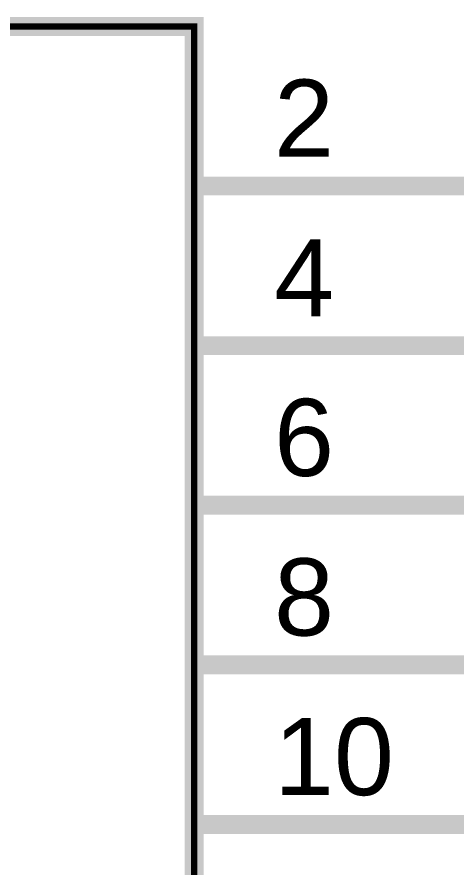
# Model space of a CAD drawing. Header units: millimetres. Extents: x 0 to 594, y 0 to 420.
# Drawn here: x 311.94 to 318.94, y 120.3 to 133.84 of the extents above; entities that cross this region are included whole.
import ezdxf

# ---------------------------------------------------------------- set-up
doc = ezdxf.new("R2010")
doc.units = ezdxf.units.MM
doc.layers.add('Sheet', color=255, linetype='Continuous')
doc.styles.get("Standard").update_dxf_attribs({"font": 'arial.ttf'})

msp = doc.modelspace()

# ---------------------------------------------------------------- linework, layer by layer
at = {"layer": 'Sheet', "color": 0}
for points, const_width in [([(304.609, 133.692), (314.758, 133.692), (314.758, 105.751), (304.609, 105.751), (304.609, 133.692)], 0.3), ([(304.609, 133.692), (304.609, 105.751), (314.758, 105.751), (314.758, 133.692), (304.609, 133.692), (304.609, 133.692)], 0.0991)]:
    msp.add_lwpolyline(points, close=True, dxfattribs=dict(at, const_width=const_width))
at = {"layer": 'Sheet', "color": 0, "const_width": 0.3}
for points in [[(314.758, 131.152), (322.378, 131.152)], [(314.758, 128.612), (322.378, 128.612)], [(314.758, 126.072), (322.378, 126.072)], [(314.758, 123.532), (322.378, 123.532)], [(314.758, 120.992), (322.378, 120.992)]]:
    msp.add_lwpolyline(points, dxfattribs=at)

# ---------------------------------------------------------------- texts
at = {"layer": 'Sheet', "color": 0}
for s, height, p in [('2', 1.228, (316.028, 131.618)), ('4', 1.228, (316.028, 129.078)), ('6', 1.228, (316.028, 126.538)), ('8', 1.228, (316.028, 123.998)), ('10', 1.2277, (316.028, 121.458))]:
    msp.add_text(s, height=height, dxfattribs=at).set_placement(p)

doc.saveas('drawing.dxf')
